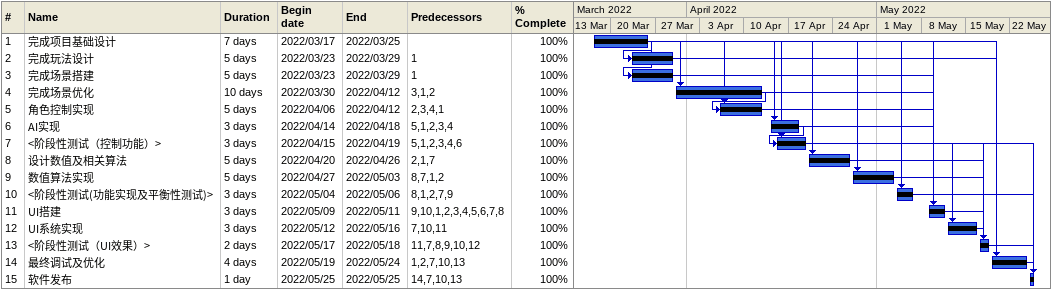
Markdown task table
| ID | Task | Duration | Start | Finish | Predecessors | % complete |
|---|---|---|---|---|---|---|
| 1 | 完成项目基础设计 | 7d | 2022-03-17 | 2022-03-25 |  | 100 |
| 2 | 完成玩法设计 | 5d | 2022-03-23 | 2022-03-29 | 1 | 100 |
| 3 | 完成场景搭建 | 5d | 2022-03-23 | 2022-03-29 | 1 | 100 |
| 4 | 完成场景优化 | 10d | 2022-03-30 | 2022-04-12 | 3, 1, 2 | 100 |
| 5 | 角色控制实现 | 5d | 2022-04-06 | 2022-04-12 | 2, 3, 4, 1 | 100 |
| 6 | AI实现 | 3d | 2022-04-14 | 2022-04-18 | 5, 1, 2, 3, 4 | 100 |
| 7 | <阶段性测试（控制功能）> | 3d | 2022-04-15 | 2022-04-19 | 5, 1, 2, 3, 4, 6 | 100 |
| 8 | 设计数值及相关算法 | 5d | 2022-04-20 | 2022-04-26 | 2, 1, 7 | 100 |
| 9 | 数值算法实现 | 5d | 2022-04-27 | 2022-05-03 | 8, 7, 1, 2 | 100 |
| 10 | <阶段性测试(功能实现及平衡性测试)> | 3d | 2022-05-04 | 2022-05-06 | 8, 1, 2, 7, 9 | 100 |
| 11 | UI搭建 | 3d | 2022-05-09 | 2022-05-11 | 9, 10, 1, 2, 3, 4, 5, 6, 7, 8 | 100 |
| 12 | UI系统实现 | 3d | 2022-05-12 | 2022-05-16 | 7, 10, 11 | 100 |
| 13 | <阶段性测试（UI效果）> | 2d | 2022-05-17 | 2022-05-18 | 11, 7, 8, 9, 10, 12 | 100 |
| 14 | 最终调试及优化 | 4d | 2022-05-19 | 2022-05-24 | 1, 2, 7, 10, 13 | 100 |
| 15 | 软件发布 | 1d | 2022-05-25 | 2022-05-25 | 14, 7, 10, 13 | 100 |
